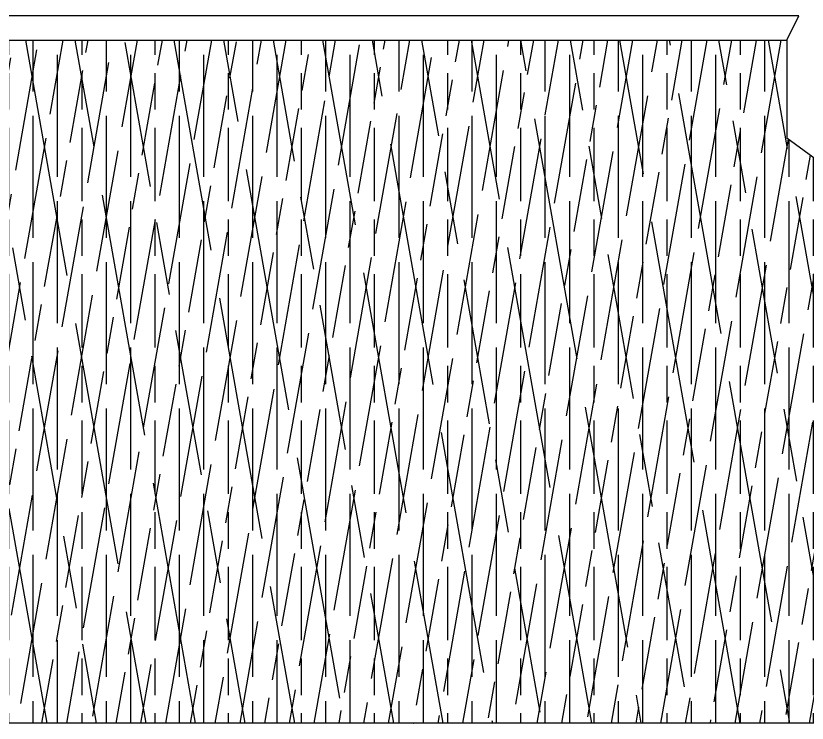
# Model space of a CAD drawing. Header units: millimetres. Extents: x -251401 to 377140, y -30451 to 275830.
# Drawn here: x 222342 to 225587, y 160 to 3060 of the extents above; entities that cross this region are included whole.
import ezdxf

# ---------------------------------------------------------------- set-up
doc = ezdxf.new("R2010")
doc.units = ezdxf.units.MM
doc.layers.add('0-S8', color=8, linetype='Continuous')
doc.layers.add('A-WALL', color=4, linetype='Continuous')

msp = doc.modelspace()

# ---------------------------------------------------------------- hatches: boundary and pattern name
at = {"layer": '0-S8'}
h = msp.add_hatch(dxfattribs=at)
h.set_pattern_fill('GOST_WOOD', color=8, scale=100, angle=10)
h.set_pattern_definition([(100, (111613, 0), (590.8847, 104.189), [1000, -200]), (100, (111844.7, -162.23), (590.8847, 104.189), [600, -150, 300, -150]), (100, (112093.75, -422.94), (590.8847, 104.189), [1000, -200])])
h.paths.add_polyline_path([(228653.5, 259.856), (225503.5, 2559.856), (225503.5, 2959.856), (222203.5, 2959.856), (222203.5, 2559.856), (219053.5, 259.856), (219103.5, 159.856), (228603.5, 159.856)])
h = msp.add_hatch(dxfattribs=at)
h.set_pattern_fill('GOST_WOOD', color=8, scale=50)
h.set_pattern_definition([(90, (116613, 0), (300, -2e-14), [500, -100]), (90, (116713, -100), (300, -2e-14), [300, -75, 150, -75]), (90, (116813, -250), (300, -2e-14), [500, -100])])
h.paths.add_polyline_path([(228653.5, 259.856), (225503.5, 2559.856), (225503.5, 2959.856), (222203.5, 2959.856), (222203.5, 2559.856), (219053.5, 259.856), (219103.5, 159.856), (228603.5, 159.856)])
h = msp.add_hatch(dxfattribs=at)
h.set_pattern_fill('GOST_WOOD', color=8, scale=50, angle=350)
h.set_pattern_definition([(80, (116613, 0), (295.4423, -52.09445), [500, -100]), (80, (116694.12, -115.85), (295.4423, -52.09445), [300, -75, 150, -75]), (80, (116766.55, -280.93), (295.4423, -52.09445), [500, -100])])
h.paths.add_polyline_path([(228653.5, 259.856), (225503.5, 2559.856), (225503.5, 2959.856), (222203.5, 2959.856), (222203.5, 2559.856), (219053.5, 259.856), (219103.5, 159.856), (228603.5, 159.856)])

# ---------------------------------------------------------------- linework, layer by layer
at = {"layer": 'A-WALL', "color": 3}
for points in [[(225553.5, 3059.856), (222153.5, 3059.856), (222203.5, 2959.856), (225503.5, 2959.856)], [(219853.5, 159.856), (219103.5, 159.856), (219053.5, 259.856), (222203.5, 2559.856), (222203.5, 2959.856), (225503.5, 2959.856), (225503.5, 2559.856), (228653.5, 259.856), (228603.5, 159.856), (227853.5, 159.856)]]:
    msp.add_lwpolyline(points, close=True, dxfattribs=at)

doc.saveas('drawing.dxf')
